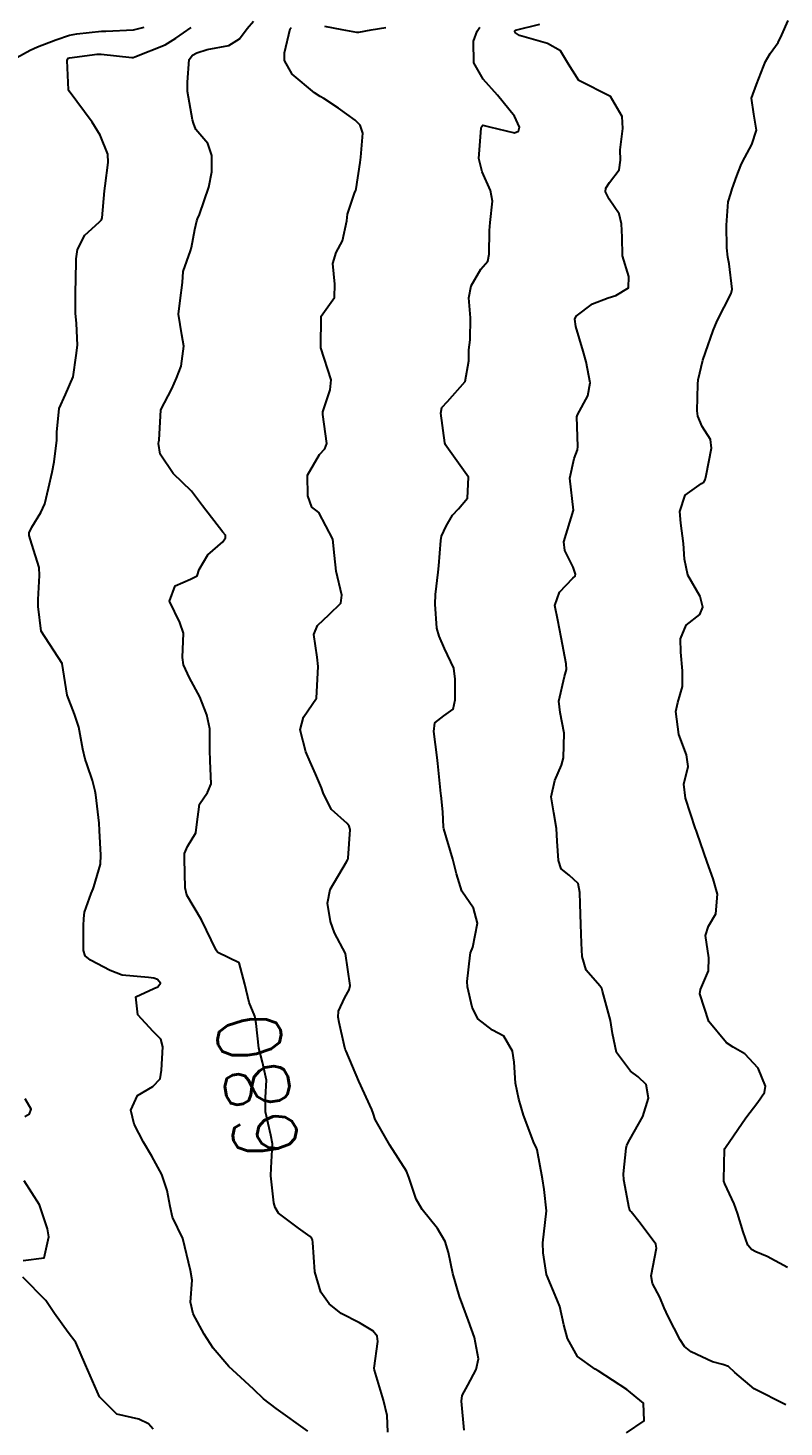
# Model space of a CAD drawing. Header units: metres. Extents: x 298520 to 308411, y 7433745 to 7450750.
# Drawn here: x 300639.9 to 300687.4, y 7444505.7 to 7444593.5 of the extents above; entities that cross this region are included whole.
import ezdxf
from ezdxf.enums import TextEntityAlignment as Align

# ---------------------------------------------------------------- set-up
doc = ezdxf.new("R2010")
doc.units = ezdxf.units.M
doc.header["$LTSCALE"] = 10
for name, color, linetype in [('Cotas', 45, 'Continuous'), ('Curvas de Nivel 1m', 11, 'Continuous'), ('Curvas de Nivel 5m', 15, 'Continuous')]:
    doc.layers.add(name, color=color, linetype=linetype)
doc.styles.add('Style-STANDARD', font='STANDARD.shx')

msp = doc.modelspace()

# ---------------------------------------------------------------- linework, layer by layer
at = {"layer": 'Curvas de Nivel 1m', "flags": 128}
for points, elevation in [([(300687.619, 7444515.691), (300686.326, 7444516.373), (300685.629, 7444516.669), (300685.359, 7444516.813), (300685.117, 7444517.088), (300684.822, 7444517.915), (300684.479, 7444519.098), (300684.257, 7444519.69), (300683.681, 7444520.946), (300683.618, 7444521.111), (300683.609, 7444521.186), (300683.657, 7444523.111), (300683.671, 7444523.152), (300683.714, 7444523.212), (300684.996, 7444525.091), (300685.743, 7444526.059), (300686.162, 7444526.662), (300686.228, 7444527.075), (300685.77, 7444528.19), (300684.941, 7444529.093), (300684.204, 7444529.521), (300683.79, 7444529.792), (300682.679, 7444531.121), (300682.101, 7444532.855), (300682.155, 7444533.127), (300682.66, 7444534.307), (300682.666, 7444535.122), (300682.464, 7444536.527), (300682.642, 7444537.122), (300683.116, 7444537.886), (300683.222, 7444539.117), (300682.953, 7444540.079), (300682.563, 7444541.124), (300681.941, 7444542.955), (300681.879, 7444543.131), (300681.844, 7444543.232), (300681.209, 7444545.138), (300681.095, 7444546.025), (300681.375, 7444547.136), (300681.275, 7444547.867), (300680.796, 7444549.142), (300680.596, 7444550.586), (300680.724, 7444551.143), (300681.026, 7444552.167), (300681.03, 7444553.14), (300680.905, 7444554.318), (300680.895, 7444555.142), (300681.241, 7444555.999), (300682.108, 7444556.675), (300682.299, 7444557.127), (300682.123, 7444557.799), (300681.358, 7444559.138), (300681.145, 7444560.148), (300681.093, 7444561.141), (300680.912, 7444562.406), (300680.854, 7444563.143), (300681.18, 7444564.159), (300682.209, 7444564.895), (300682.355, 7444564.983), (300682.436, 7444565.127), (300682.499, 7444565.409), (300682.831, 7444567.121), (300682.774, 7444567.657), (300682.253, 7444568.485), (300681.976, 7444569.133), (300681.944, 7444569.456), (300681.985, 7444571.133), (300682.012, 7444571.406), (300682.298, 7444572.642), (300682.455, 7444573.128), (300682.95, 7444574.494), (300683.191, 7444575.117), (300684.071, 7444576.825), (300684.139, 7444577.103), (300683.959, 7444578.696), (300683.868, 7444579.108), (300683.798, 7444579.692), (300683.774, 7444581.109), (300683.897, 7444582.587), (300684.047, 7444583.106), (300684.142, 7444583.389), (300684.44, 7444584.221), (300684.681, 7444584.867), (300684.781, 7444585.097), (300685.368, 7444586.187), (300685.661, 7444587.088), (300685.491, 7444588.082), (300685.356, 7444589.091), (300685.659, 7444589.936), (300686.114, 7444591.084), (300686.225, 7444591.384), (300686.531, 7444591.898), (300687.022, 7444592.592), (300687.259, 7444593.073), (300687.658, 7444593.968)], 684), ([(300639.224, 7444591.643), (300640.062, 7444592.1), (300640.53, 7444592.31), (300641.666, 7444592.745), (300642.537, 7444593.038), (300642.998, 7444593.136), (300644.54, 7444593.289), (300644.82, 7444593.297), (300646.541, 7444593.369), (300647.23, 7444593.55)], 678), ([(300657.493, 7444505.42), (300655.514, 7444506.834), (300654.72, 7444507.452), (300654.102, 7444508.034), (300653.534, 7444508.561), (300652.531, 7444509.48), (300651.554, 7444510.632), (300650.984, 7444511.496), (300650.304, 7444512.781), (300650.136, 7444513.505), (300650.228, 7444514.882), (300650.119, 7444515.505), (300649.643, 7444517.51), (300648.992, 7444518.856), (300648.849, 7444519.522), (300648.673, 7444520.525), (300648.326, 7444521.53), (300647.7, 7444522.676), (300647.185, 7444523.545), (300646.589, 7444524.687), (300646.379, 7444525.554), (300646.805, 7444526.491), (300647.755, 7444527.045), (300648.214, 7444527.533), (300648.304, 7444528.068), (300648.384, 7444529.531), (300648.274, 7444530.019), (300647.793, 7444530.51), (300646.832, 7444531.55), (300646.702, 7444532.669), (300647.828, 7444533.197), (300648.071, 7444533.294), (300648.252, 7444533.534), (300648.053, 7444533.755), (300647.836, 7444533.854), (300647.498, 7444533.882), (300645.838, 7444534.045), (300645.083, 7444534.325), (300643.847, 7444534.98), (300643.509, 7444535.244), (300643.408, 7444535.587), (300643.421, 7444537.139), (300643.434, 7444537.587), (300643.482, 7444537.983), (300643.897, 7444539.161), (300644.02, 7444539.46), (300644.064, 7444539.578), (300644.484, 7444541.007), (300644.501, 7444541.574), (300644.414, 7444543.108), (300644.399, 7444543.576), (300644.191, 7444545.357), (300644.151, 7444545.578), (300643.98, 7444546.255), (300643.645, 7444547.241), (300643.521, 7444547.587), (300643.365, 7444548.227), (300643.109, 7444549.594), (300642.846, 7444550.413), (300642.391, 7444551.605), (300642.073, 7444553.61), (300640.746, 7444555.623), (300640.558, 7444557.176), (300640.559, 7444557.626), (300640.643, 7444559.117), (300640.634, 7444559.625), (300640.158, 7444561.092), (300639.99, 7444561.632), (300639.992, 7444561.805), (300640.171, 7444562.155), (300640.737, 7444563.072), (300640.979, 7444563.622), (300641.214, 7444564.609), (300641.44, 7444565.618), (300641.579, 7444566.257), (300641.733, 7444567.615), (300641.742, 7444568.114), (300641.882, 7444569.614), (300642.272, 7444570.485), (300642.763, 7444571.595), (300642.953, 7444572.937), (300643.041, 7444573.593), (300642.98, 7444574.936), (300642.898, 7444575.594), (300642.915, 7444577.027), (300642.928, 7444577.594), (300642.956, 7444579.012), (300643.037, 7444579.593), (300643.497, 7444580.484), (300644.4, 7444581.314), (300644.537, 7444581.443), (300644.585, 7444581.578), (300644.732, 7444583.265), (300644.767, 7444583.577), (300644.965, 7444585.055), (300644.938, 7444585.575), (300644.465, 7444586.756), (300643.952, 7444587.585), (300642.502, 7444589.52), (300642.465, 7444589.601), (300642.375, 7444591.456), (300642.456, 7444591.601), (300642.523, 7444591.628), (300644.259, 7444591.849), (300644.526, 7444591.853), (300646.451, 7444591.633), (300646.524, 7444591.635), (300646.639, 7444591.673), (300648.532, 7444592.445), (300649.215, 7444592.844), (300650.175, 7444593.514)], 679), ([(300667.319, 7444505.478), (300667.14, 7444507.304), (300667.186, 7444507.644), (300667.533, 7444508.293), (300668.065, 7444509.292), (300668.202, 7444509.943), (300667.957, 7444511.294), (300667.578, 7444512.338), (300667.222, 7444513.304), (300667.028, 7444513.876), (300666.603, 7444515.31), (300666.321, 7444516.618), (300666.126, 7444517.315), (300665.645, 7444518.136), (300664.67, 7444519.335), (300664.302, 7444519.973), (300663.844, 7444521.348), (300663.689, 7444521.736), (300662.653, 7444523.361), (300661.729, 7444524.976), (300661.596, 7444525.371), (300661.509, 7444525.598), (300660.692, 7444527.381), (300659.894, 7444529.276), (300659.85, 7444529.389), (300659.786, 7444529.659), (300659.473, 7444531.068), (300659.405, 7444531.396), (300659.427, 7444531.777), (300659.821, 7444532.627), (300660.091, 7444533.125), (300660.145, 7444533.387), (300659.853, 7444535.39), (300659.168, 7444536.703), (300658.925, 7444537.404), (300658.737, 7444538.561), (300658.901, 7444539.405), (300659.92, 7444541.142), (300660.011, 7444541.3), (300660.036, 7444541.389), (300660.162, 7444543.175), (300660.097, 7444543.389), (300659.955, 7444543.565), (300658.986, 7444544.427), (300658.473, 7444545.413), (300658.355, 7444545.793), (300657.986, 7444546.683), (300657.644, 7444547.423), (300657.378, 7444548.051), (300657.015, 7444549.43), (300657.223, 7444550.236), (300658.043, 7444551.42), (300658.148, 7444553.419), (300658.072, 7444553.993), (300657.867, 7444555.413), (300658.099, 7444555.981), (300658.841, 7444556.667), (300659.57, 7444557.395), (300659.623, 7444557.892), (300659.272, 7444559.399), (300659.179, 7444560.373), (300659.059, 7444561.401), (300658.18, 7444563.074), (300658.003, 7444563.234), (300657.746, 7444563.417), (300657.498, 7444564.116), (300657.479, 7444565.421), (300658.226, 7444566.724), (300658.562, 7444567.074), (300658.689, 7444567.405), (300658.428, 7444569.241), (300658.434, 7444569.408), (300658.899, 7444570.781), (300658.956, 7444571.403), (300658.303, 7444573.41), (300658.333, 7444575.41), (300659.162, 7444576.585), (300659.186, 7444577.402), (300659.064, 7444578.712), (300659.27, 7444579.401), (300659.662, 7444580.125), (300659.944, 7444581.395), (300659.993, 7444581.808), (300660.42, 7444583.133), (300660.506, 7444583.305), (300660.536, 7444583.389), (300660.786, 7444585.049), (300660.828, 7444585.386), (300660.958, 7444586.895), (300660.791, 7444587.387), (300660.476, 7444587.712), (300659.422, 7444588.462), (300658.49, 7444589.07), (300658.273, 7444589.196), (300657.906, 7444589.419), (300656.51, 7444590.586), (300656.039, 7444591.445), (300656.038, 7444591.935), (300656.391, 7444593.442), (300656.461, 7444593.524)], 681), ([(300658.546, 7444593.608), (300659.626, 7444593.399), (300660.541, 7444593.231), (300660.695, 7444593.235), (300661.464, 7444593.381), (300662.384, 7444593.533)], 681), ([(300677.494, 7444505.3), (300678.604, 7444506.067), (300678.578, 7444507.169), (300677.525, 7444508.018), (300675.721, 7444509.198), (300675.544, 7444509.3), (300674.436, 7444510.101), (300673.795, 7444511.227), (300673.576, 7444512.085), (300673.32, 7444513.233), (300673.125, 7444513.707), (300672.482, 7444515.241), (300672.265, 7444516.605), (300672.26, 7444517.244), (300672.394, 7444518.501), (300672.483, 7444519.242), (300672.338, 7444520.581), (300672.224, 7444521.245), (300671.89, 7444523.068), (300671.824, 7444523.249), (300671.715, 7444523.472), (300671.035, 7444525.257), (300670.745, 7444526.258), (300670.53, 7444527.262), (300670.453, 7444528.582), (300670.349, 7444529.264), (300669.792, 7444530.209), (300669.1, 7444530.585), (300668.16, 7444531.295), (300667.814, 7444532.037), (300667.511, 7444533.303), (300667.502, 7444533.637), (300667.682, 7444535.302), (300667.714, 7444535.442), (300667.858, 7444535.786), (300668.15, 7444537.296), (300667.887, 7444538.235), (300667.164, 7444539.307), (300666.826, 7444540.398), (300666.594, 7444541.313), (300666.04, 7444543.231), (300666.024, 7444543.319), (300665.963, 7444544.291), (300665.869, 7444545.321), (300665.853, 7444545.443), (300665.648, 7444547.323), (300665.622, 7444547.7), (300665.41, 7444549.326), (300665.471, 7444549.883), (300666.033, 7444550.32), (300666.612, 7444550.739), (300666.756, 7444551.313), (300666.756, 7444552.613), (300666.654, 7444553.314), (300666.081, 7444554.549), (300665.732, 7444555.324), (300665.601, 7444555.822), (300665.494, 7444557.326), (300665.511, 7444557.937), (300665.682, 7444559.325), (300665.73, 7444559.741), (300665.838, 7444561.323), (300665.893, 7444561.595), (300666.172, 7444562.23), (300666.583, 7444562.912), (300666.948, 7444563.312), (300667.513, 7444563.986), (300667.577, 7444565.306), (300666.232, 7444567.191), (300666.144, 7444567.321), (300666.096, 7444567.46), (300665.844, 7444569.324), (300665.919, 7444569.671), (300666.27, 7444570.053), (300667.381, 7444571.304), (300667.605, 7444572.609), (300667.611, 7444573.3), (300667.692, 7444573.919), (300667.703, 7444575.299), (300667.6, 7444576.556), (300667.742, 7444577.299), (300668.364, 7444578.348), (300668.789, 7444578.865), (300668.887, 7444579.285), (300668.893, 7444580.787), (300668.941, 7444581.285), (300669.084, 7444582.615), (300668.966, 7444583.285), (300668.44, 7444584.46), (300668.238, 7444585.293), (300668.376, 7444587.196), (300668.394, 7444587.291), (300668.474, 7444587.39), (300668.896, 7444587.286), (300670.469, 7444586.906), (300670.731, 7444587.007), (300670.783, 7444587.267), (300670.48, 7444587.959), (300669.413, 7444589.281), (300668.508, 7444590.286), (300667.928, 7444591.299), (300667.902, 7444592.665), (300668.131, 7444593.296), (300668.294, 7444593.546)], 682), ([(300687.513, 7444507.06), (300685.528, 7444508.074), (300684.31, 7444509.098), (300683.916, 7444509.474), (300683.548, 7444509.603), (300682.904, 7444509.762), (300681.555, 7444510.382), (300681.152, 7444510.729), (300680.882, 7444511.14), (300680.114, 7444512.616), (300679.878, 7444513.147), (300679.6, 7444513.824), (300679.142, 7444514.69), (300679.058, 7444515.158), (300679.378, 7444516.901), (300679.342, 7444517.154), (300678.354, 7444518.468), (300677.789, 7444519.178), (300677.726, 7444519.241), (300677.665, 7444519.413), (300677.33, 7444521.184), (300677.309, 7444521.564), (300677.483, 7444523.182), (300677.526, 7444523.37), (300677.718, 7444523.723), (300678.525, 7444525.168), (300678.891, 7444526.31), (300678.735, 7444527.165), (300678.238, 7444527.65), (300677.765, 7444528.018), (300676.885, 7444529.189), (300676.615, 7444530.372), (300676.504, 7444531.193), (300676.002, 7444533.027), (300675.945, 7444533.199), (300675.835, 7444533.37), (300674.971, 7444534.34), (300674.721, 7444535.217), (300674.68, 7444536.036), (300674.636, 7444537.219), (300674.594, 7444538.518), (300674.566, 7444539.22), (300674.469, 7444539.782), (300673.914, 7444540.305), (300673.408, 7444540.718), (300673.238, 7444541.23), (300673.16, 7444542.457), (300673.108, 7444543.233), (300672.943, 7444544.216), (300672.764, 7444545.238), (300673.002, 7444546.253), (300673.417, 7444547.229), (300673.541, 7444547.686), (300673.594, 7444549.226), (300673.336, 7444550.531), (300673.248, 7444551.232), (300673.608, 7444552.776), (300673.729, 7444553.225), (300673.717, 7444553.576), (300673.396, 7444555.23), (300673.188, 7444556.318), (300673.014, 7444557.236), (300673.288, 7444558.07), (300674.139, 7444558.961), (300674.271, 7444559.088), (300674.304, 7444559.218), (300674.147, 7444559.639), (300673.626, 7444560.696), (300673.574, 7444561.229), (300674.183, 7444563.22), (300673.941, 7444565.224), (300674.225, 7444566.477), (300674.432, 7444567.017), (300674.458, 7444567.218), (300674.395, 7444569.085), (300674.427, 7444569.218), (300675.08, 7444570.407), (300675.228, 7444571.211), (300674.972, 7444572.538), (300674.785, 7444573.215), (300674.326, 7444574.755), (300674.257, 7444575.221), (300674.335, 7444575.403), (300675.376, 7444576.176), (300676.346, 7444576.557), (300676.838, 7444576.705), (300677.635, 7444577.187), (300677.655, 7444577.892), (300677.248, 7444579.191), (300677.227, 7444580.355), (300677.193, 7444581.192), (300677.047, 7444581.828), (300676.418, 7444582.749), (300676.191, 7444583.202), (300676.197, 7444583.431), (300676.432, 7444583.791), (300677.05, 7444584.585), (300677.124, 7444585.19), (300677.116, 7444585.847), (300677.277, 7444587.188), (300677.232, 7444587.941), (300676.493, 7444589.2), (300674.508, 7444590.198), (300673.86, 7444591.23), (300673.36, 7444592.067), (300672.536, 7444592.511), (300670.788, 7444593.02), (300670.542, 7444593.191), (300670.494, 7444593.27), (300670.499, 7444593.315), (300670.544, 7444593.359), (300672.065, 7444593.74)], 683), ([(300639.728, 7444525.156), (300640.017, 7444525.34), (300640.118, 7444525.626), (300639.743, 7444526.281)], 678), ([(300639.62, 7444516.122), (300640.937, 7444516.303), (300641.226, 7444517.614), (300641.144, 7444518.119), (300640.656, 7444519.62), (300639.678, 7444521.13)], 678), ([(300647.775, 7444505.536), (300647.498, 7444505.868), (300646.889, 7444506.159), (300645.507, 7444506.47), (300644.417, 7444507.571), (300643.543, 7444509.58), (300642.939, 7444510.971), (300642.458, 7444511.597), (300641.581, 7444512.804), (300641.039, 7444513.616), (300639.607, 7444515.081)], 678)]:
    msp.add_lwpolyline(points, dxfattribs=dict(at, elevation=elevation))
at = {"layer": 'Curvas de Nivel 5m', "elevation": 680, "flags": 128}
msp.add_lwpolyline([(300662.515, 7444505.36), (300662.48, 7444506.389), (300662.246, 7444507.363), (300661.678, 7444509.232), (300661.664, 7444509.369), (300661.896, 7444511.031), (300661.85, 7444511.367), (300661.568, 7444511.71), (300660.734, 7444512.22), (300659.584, 7444512.808), (300658.826, 7444513.402), (300658.321, 7444514.13), (300657.931, 7444515.415), (300657.813, 7444517.245), (300657.782, 7444517.418), (300657.741, 7444517.515), (300657.645, 7444517.625), (300656.913, 7444518.165), (300655.659, 7444519.098), (300655.447, 7444519.442), (300655.367, 7444519.742), (300655.176, 7444521.445), (300655.194, 7444521.941), (300655.271, 7444523.444), (300655.178, 7444523.985), (300654.837, 7444525.449), (300654.839, 7444526.352), (300654.908, 7444527.448), (300654.655, 7444528.565), (300654.419, 7444529.454), (300654.262, 7444530.992), (300654.168, 7444531.456), (300653.816, 7444532.33), (300653.545, 7444533.464), (300653.179, 7444534.802), (300651.853, 7444535.455), (300651.814, 7444535.49), (300651.747, 7444535.598), (300650.81, 7444537.501), (300649.896, 7444539.058), (300649.797, 7444539.512), (300649.75, 7444541.342), (300649.744, 7444541.513), (300649.761, 7444541.676), (300649.932, 7444542.117), (300650.469, 7444542.98), (300650.528, 7444543.504), (300650.692, 7444544.777), (300651.198, 7444545.498), (300651.424, 7444546.05), (300651.357, 7444547.496), (300651.346, 7444548.153), (300651.337, 7444549.497), (300651.156, 7444550.375), (300650.709, 7444551.503), (300650.061, 7444552.707), (300649.681, 7444553.514), (300649.625, 7444553.967), (300649.69, 7444555.514), (300649.449, 7444556.167), (300648.802, 7444557.523), (300649.176, 7444558.471), (300650.134, 7444558.9), (300650.541, 7444559.102), (300650.666, 7444559.505), (300651.221, 7444560.43), (300652.16, 7444561.237), (300652.333, 7444561.487), (300652.323, 7444561.646), (300652.167, 7444561.851), (300650.888, 7444563.503), (300650.197, 7444564.421), (300649.047, 7444565.522), (300648.225, 7444566.732), (300648.118, 7444567.418), (300648.134, 7444567.531), (300648.152, 7444567.613), (300648.263, 7444569.53), (300648.953, 7444570.846), (300649.252, 7444571.52), (300649.54, 7444572.268), (300649.707, 7444573.516), (300649.594, 7444574.237), (300649.383, 7444575.52), (300649.475, 7444576.386), (300649.62, 7444577.517), (300649.668, 7444578.213), (300650.122, 7444579.513), (300650.189, 7444579.708), (300650.396, 7444580.845), (300650.524, 7444581.386), (300650.572, 7444581.508), (300650.686, 7444581.786), (300651.273, 7444583.497), (300651.465, 7444584.468), (300651.467, 7444585.495), (300651.209, 7444586.248), (300650.469, 7444587.123), (300650.313, 7444587.512), (300650.255, 7444587.733), (300649.95, 7444589.516), (300649.939, 7444590.086), (300650.048, 7444591.515), (300650.252, 7444591.786), (300650.527, 7444591.941), (300651.172, 7444592.143), (300652.532, 7444592.403), (300653.199, 7444592.811), (300653.68, 7444593.469), (300654.094, 7444593.92)], dxfattribs=at)

# ---------------------------------------------------------------- texts
at = {"layer": 'Cotas', "style": 'Style-STANDARD'}
msp.add_text('680', height=4, rotation=99.07581, dxfattribs=at).set_placement((300654.317, 7444527.055, 680), align=Align.MIDDLE_CENTER)

doc.saveas('drawing.dxf')
